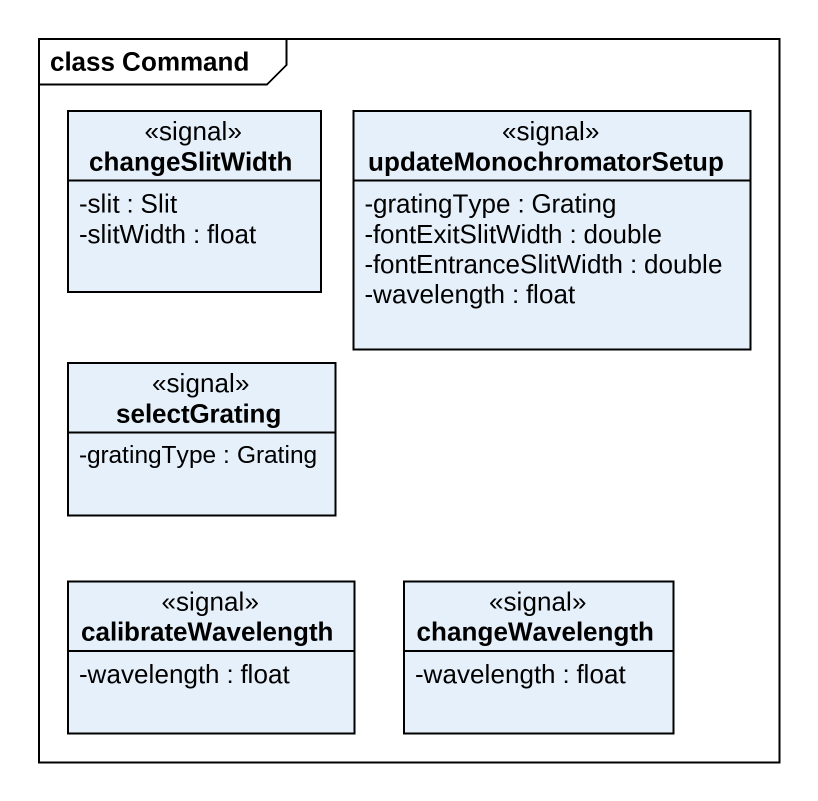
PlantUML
@startuml
mainframe class Command
hide circle
hide empty members
skinparam classAttributeIconSize 0
class changeSlitWidth <<signal>> {
  -slit : Slit
  -slitWidth : float
}
class updateMonochromatorSetup <<signal>> {
  -gratingType : Grating
  -fontExitSlitWidth : double
  -fontEntranceSlitWidth : double
  -wavelength : float
}
class selectGrating <<signal>> {
  -gratingType : Grating
}
class calibrateWavelength <<signal>> {
  -wavelength : float
}
class changeWavelength <<signal>> {
  -wavelength : float
}
@enduml
